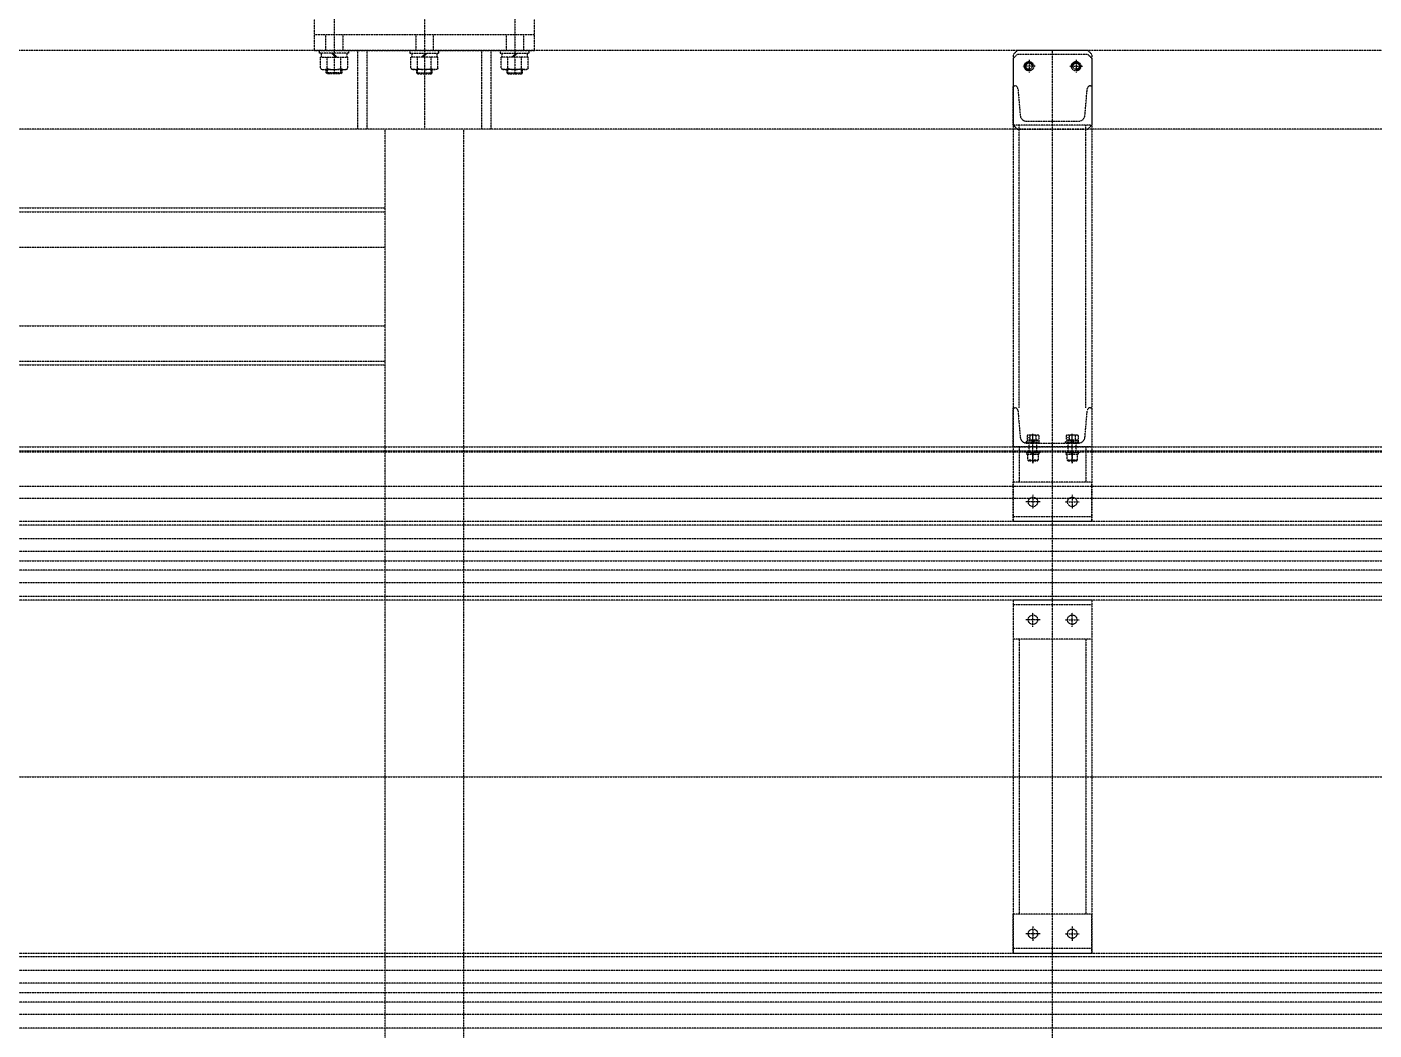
# Model space of a CAD drawing. Header units: millimetres. Extents: x -955179 to -912907, y 62798 to 154298.
# Drawn here: x -953463 to -951747, y 96322 to 97600 of the extents above; entities that cross this region are included whole.
import ezdxf

# ---------------------------------------------------------------- set-up
doc = ezdxf.new("R2010")
doc.units = ezdxf.units.MM
doc.header["$MEASUREMENT"] = 0
doc.linetypes.add('HIDDEN', pattern=[0.375, 0.25, -0.125])
doc.layers.add('CV', color=251, linetype='HIDDEN')

# ---------------------------------------------------------------- blocks, each defined once
blk = doc.blocks.new('HS_BOM', base_point=(-1429.3, 5195.7))
at = {"layer": 'CV'}
blk.add_circle((-1429.3, 5195.7), 0.25, dxfattribs=at)
blk = doc.blocks.new('A$C24162613')
at = {"layer": 'CV'}
for p, q in [((-925, 3700, -15.7), (-925, -3700, -15.7)), ((-420, -3700), (-420, 3700)), ((-415, -3700), (-415, 3700)), ((-414, -3700), (-414, 3700)), ((-370, -3700), (-370, 3700)), ((-355, -3700), (-355, 3700)), ((-275, -3700), (-275, 3700)), ((0, -3700), (0, 3700)), ((275, -3700), (275, 3700)), ((-825, 3600, -15.7), (-825, -3600, -15.7)), ((-325, 3260), (-325, -3330)), ((-320.5, 3260), (-320.5, -3330)), ((-303, 3260), (-303, -3330)), ((-287, 3260), (-287, -3330)), ((-263, 3260), (-263, -3330)), ((-247, 3260), (-247, -3330)), ((-229.5, 3260), (-229.5, -3330)), ((-225, 3260), (-225, -3330)), ((225, 3260), (225, -3330)), ((229.5, 3260), (229.5, -3330)), ((247, 3260), (247, -3330)), ((263, 3260), (263, -3330)), ((287, 3260), (287, -3330)), ((303, 3260), (303, -3330)), ((320.5, 3260), (320.5, -3330)), ((-925, -1405, 16.2), (-920, -1400, 16.2)), ((-925, -1405, 16.2), (-925, -1495, 16.2)), ((-920, -1405, 16.2), (-915, -1400, 16.2)), ((-920, -1400, 16.2), (-830, -1400, 16.2)), ((-920, -1405, 16.2), (-920, -1495, 16.2)), ((-915, -1400, 16.2), (-830, -1400, 16.2)), ((-880, -1400, 15.7), (-830, -1400, 15.7)), ((-880, -1401.9, 15.7), (-880, -1400, 15.7)), ((-842.3, -1408.8, 15.7), (-876.3, -1405.9, 15.7)), ((-830, -1400, 15.7), (-325, -1400, 15.7)), ((-830, -1400, 15.7), (-830, -1500, 15.7)), ((-830, -1400, 15.7), (-830, -1500, 15.7)), ((-825, -1405, 16.2), (-830, -1400, 16.2)), ((-825, -1495, 16.2), (-825, -1405, 16.2)), ((-470, -1400, 15.7), (-420, -1400, 15.7)), ((-470, -1401.9, 15.7), (-470, -1400, 15.7)), ((-432.3, -1408.8, 15.7), (-466.3, -1405.9, 15.7)), ((-420, -1400, 15.7), (-420, -1500, 15.7)), ((-375, -1400, 15.7), (-375, -1500, 15.7)), ((-325, -1400, 15.7), (-375, -1400, 15.7)), ((-331, -1400, 15.7), (-331, -1500, 15.7)), ((-325, -1400, 15.7), (-325, -1500, 15.7)), ((-225, -1400, 15.7), (-175, -1400, 15.7)), ((-225, -1400, 15.7), (-225, -1500, 15.7)), ((-225, -1400, 15.7), (225, -1400, 15.7)), ((-219, -1400, 15.7), (-219, -1500, 15.7)), ((-175, -1400, 15.7), (-175, -1500, 15.7)), ((175, -1400, 15.7), (175, -1500, 15.7)), ((225, -1400, 15.7), (175, -1400, 15.7)), ((219, -1400, 15.7), (219, -1500, 15.7)), ((225, -1400, 15.7), (225, -1500, 15.7)), ((-913, -1420, 16.2), (-897, -1420, 16.2)), ((-913, -1420, 16.2), (-897, -1420, 16.2)), ((-905, -1428, 16.2), (-905, -1412, 16.2)), ((-905, -1428, 16.2), (-905, -1412, 16.2)), ((-835, -1483.2, 15.7), (-835, -1416.8, 15.7)), ((-470, -1407.5, 15.7), (-830, -1407.5, 15.7)), ((-434.5, -1417.5, 15.7), (-435.1, -1418.5, 15.7)), ((-435.1, -1418.5, 15.7), (-435.1, -1431.5, 15.7)), ((-434.5, -1417.5, 15.7), (-428.6, -1417.5, 15.7)), ((-434.5, -1421.2, 15.7), (-428.6, -1421.2, 15.7)), ((-428.6, -1432.7, 15.7), (-428.6, -1417.3, 15.7)), ((-428.6, -1417.3, 15.7), (-426.6, -1417.3, 15.7)), ((-428.6, -1417.5, 15.7), (-428.6, -1432.5, 15.7)), ((-426.6, -1423, 15.7), (-428.6, -1425, 15.7)), ((-426.6, -1433.5, 15.7), (-426.6, -1416.5, 15.7)), ((-426.6, -1416.5, 15.7), (-425, -1416.5, 15.7)), ((-425, -1416.5, 15.7), (-425, -1433.5, 15.7)), ((-425, -1483.2, 15.7), (-425, -1416.8, 15.7)), ((-414, -1420, 15.7), (-425, -1420, 15.7)), ((-420, -1407.5, 15.7), (-375, -1407.5, 15.7)), ((-414, -1433.5, 15.7), (-414, -1416.5, 15.7)), ((-414, -1416.5, 15.7), (-412.4, -1416.5, 15.7)), ((-412.4, -1416.5, 15.7), (-412.4, -1433.5, 15.7)), ((-412.4, -1417.3, 15.7), (-410.4, -1417.3, 15.7)), ((-412.4, -1425, 15.7), (-410.4, -1423, 15.7)), ((-410.4, -1417.3, 15.7), (-410.4, -1432.7, 15.7)), ((-410.4, -1418.5, 15.7), (-403.2, -1418.5, 15.7)), ((-403.2, -1418.5, 15.7), (-403.2, -1431.5, 15.7)), ((-402.4, -1419.3, 15.7), (-403.2, -1418.5, 15.7)), ((-402.4, -1430.7, 15.7), (-402.4, -1419.3, 15.7)), ((-350, -1434, 15.7), (-350, -1416, 15.7)), ((-200, -1434, 15.7), (-200, -1416, 15.7)), ((-175, -1407.5, 15.7), (175, -1407.5, 15.7)), ((200, -1434, 15.7), (200, -1416, 15.7)), ((-399.4, -1425, 15.7), (-436.6, -1425, 15.7)), ((-425, -1425, 15.7), (-436.6, -1425, 15.7)), ((-435.1, -1431.5, 15.7), (-434.5, -1432.5, 15.7)), ((-434.5, -1428.8, 15.7), (-428.6, -1428.8, 15.7)), ((-434.5, -1432.5, 15.7), (-428.6, -1432.5, 15.7)), ((-426.6, -1425, 15.7), (-428.6, -1427, 15.7)), ((-426.6, -1432.7, 15.7), (-428.6, -1432.7, 15.7)), ((-425, -1433.5, 15.7), (-426.6, -1433.5, 15.7)), ((-414, -1430, 15.7), (-425, -1430, 15.7)), ((-414, -1425, 15.7), (-399.4, -1425, 15.7)), ((-412.4, -1433.5, 15.7), (-414, -1433.5, 15.7)), ((-412.4, -1427, 15.7), (-410.4, -1425, 15.7)), ((-410.4, -1432.7, 15.7), (-412.4, -1432.7, 15.7)), ((-403.2, -1431.5, 15.7), (-410.4, -1431.5, 15.7)), ((-403.2, -1431.5, 15.7), (-402.4, -1430.7, 15.7)), ((-359, -1425, 15.7), (-341, -1425, 15.7)), ((-191, -1425, 15.7), (-209, -1425, 15.7)), ((191, -1425, 15.7), (209, -1425, 15.7)), ((925, -1450, 15.7), (-925, -1450, 15.7)), ((-905, -1472, 16.2), (-905, -1488, 16.2)), ((-905, -1472, 16.2), (-905, -1488, 16.2)), ((-399.4, -1475, 15.7), (-436.6, -1475, 15.7)), ((-425, -1475, 15.7), (-436.6, -1475, 15.7)), ((-434.5, -1467.5, 15.7), (-435.1, -1468.5, 15.7)), ((-435.1, -1468.5, 15.7), (-435.1, -1481.5, 15.7)), ((-434.5, -1467.5, 15.7), (-428.6, -1467.5, 15.7)), ((-434.5, -1471.2, 15.7), (-428.6, -1471.2, 15.7)), ((-428.6, -1482.7, 15.7), (-428.6, -1467.3, 15.7)), ((-428.6, -1467.3, 15.7), (-426.6, -1467.3, 15.7)), ((-428.6, -1467.5, 15.7), (-428.6, -1482.5, 15.7)), ((-426.6, -1473, 15.7), (-428.6, -1475, 15.7)), ((-426.6, -1475, 15.7), (-428.6, -1477, 15.7)), ((-426.6, -1483.5, 15.7), (-426.6, -1466.5, 15.7)), ((-426.6, -1466.5, 15.7), (-425, -1466.5, 15.7)), ((-425, -1466.5, 15.7), (-425, -1483.5, 15.7)), ((-414, -1470, 15.7), (-425, -1470, 15.7)), ((-414, -1483.5, 15.7), (-414, -1466.5, 15.7)), ((-414, -1466.5, 15.7), (-412.4, -1466.5, 15.7)), ((-414, -1475, 15.7), (-399.4, -1475, 15.7)), ((-412.4, -1466.5, 15.7), (-412.4, -1483.5, 15.7)), ((-412.4, -1467.3, 15.7), (-410.4, -1467.3, 15.7)), ((-412.4, -1475, 15.7), (-410.4, -1473, 15.7)), ((-412.4, -1477, 15.7), (-410.4, -1475, 15.7)), ((-410.4, -1467.3, 15.7), (-410.4, -1482.7, 15.7)), ((-410.4, -1468.5, 15.7), (-403.2, -1468.5, 15.7)), ((-403.2, -1468.5, 15.7), (-403.2, -1481.5, 15.7)), ((-402.4, -1469.3, 15.7), (-403.2, -1468.5, 15.7)), ((-402.4, -1480.7, 15.7), (-402.4, -1469.3, 15.7)), ((-359, -1475, 15.7), (-341, -1475, 15.7)), ((-350, -1466, 15.7), (-350, -1484, 15.7)), ((-191, -1475, 15.7), (-209, -1475, 15.7)), ((-200, -1466, 15.7), (-200, -1484, 15.7)), ((191, -1475, 15.7), (209, -1475, 15.7)), ((200, -1466, 15.7), (200, -1484, 15.7)), ((-913, -1480, 16.2), (-897, -1480, 16.2)), ((-913, -1480, 16.2), (-897, -1480, 16.2)), ((-876.3, -1494.1, 15.7), (-842.3, -1491.2, 15.7)), ((-470, -1492.5, 15.7), (-830, -1492.5, 15.7)), ((-466.3, -1494.1, 15.7), (-432.3, -1491.2, 15.7)), ((-435.1, -1481.5, 15.7), (-434.5, -1482.5, 15.7)), ((-434.5, -1478.8, 15.7), (-428.6, -1478.8, 15.7)), ((-434.5, -1482.5, 15.7), (-428.6, -1482.5, 15.7)), ((-426.6, -1482.7, 15.7), (-428.6, -1482.7, 15.7)), ((-425, -1483.5, 15.7), (-426.6, -1483.5, 15.7)), ((-414, -1480, 15.7), (-425, -1480, 15.7)), ((-420, -1492.5, 15.7), (-375, -1492.5, 15.7)), ((-412.4, -1483.5, 15.7), (-414, -1483.5, 15.7)), ((-410.4, -1482.7, 15.7), (-412.4, -1482.7, 15.7)), ((-403.2, -1481.5, 15.7), (-410.4, -1481.5, 15.7)), ((-403.2, -1481.5, 15.7), (-402.4, -1480.7, 15.7)), ((-175, -1492.5, 15.7), (175, -1492.5, 15.7)), ((-925, -1495, 16.2), (-920, -1500, 16.2)), ((-920, -1495, 16.2), (-915, -1500, 16.2)), ((-920, -1500, 16.2), (-830, -1500, 16.2)), ((-915, -1500, 16.2), (-830, -1500, 16.2)), ((-880, -1500, 15.7), (-880, -1498.1, 15.7)), ((-830, -1500, 15.7), (-880, -1500, 15.7)), ((-830, -1500, 15.7), (-880, -1500, 15.7)), ((-825, -1495, 16.2), (-830, -1500, 16.2)), ((-830, -1500, 15.7), (-325, -1500, 15.7)), ((-470, -1500, 15.7), (-470, -1498.1, 15.7)), ((-420, -1500, 15.7), (-470, -1500, 15.7)), ((-325, -1500, 15.7), (-375, -1500, 15.7)), ((-225, -1500, 15.7), (-175, -1500, 15.7)), ((-225, -1500, 15.7), (225, -1500, 15.7)), ((225, -1500, 15.7), (175, -1500, 15.7)), ((-925, -2110), (-965, -2110)), ((-945, -2110), (-945, -2390)), ((-945, -2110), (-945, -2390)), ((-925, -2390), (-925, -2110)), ((-945, -2124), (-925, -2124)), ((-921.8, -2116.5), (-925, -2116.5)), ((-921.8, -2153.5), (-921.8, -2116.5)), ((-916.7, -2118.8), (-921.8, -2118.8)), ((-916.7, -2117.7), (-916.7, -2152.3)), ((-902, -2117.7), (-916.7, -2117.7)), ((-902, -2126.3), (-916.7, -2126.3)), ((-902, -2117.7), (-900.7, -2120)), ((-900.7, -2120), (-900.7, -2150)), ((-896.6, -2125), (-900.7, -2125)), ((-895.2, -2126.4), (-900.7, -2126.4)), ((-895.2, -2126.4), (-896.6, -2125)), ((-896.6, -2145), (-896.6, -2125)), ((-895.2, -2143.6), (-895.2, -2126.4)), ((-981.3, -2135), (-895.3, -2135)), ((-916.7, -2136.7), (-921.8, -2131.6)), ((-916.7, -2138.4), (-921.8, -2133.3)), ((-902, -2143.7), (-916.7, -2143.7)), ((-895.2, -2143.6), (-900.7, -2143.6)), ((-896.6, -2145), (-895.2, -2143.6)), ((-945, -2146), (-925, -2146)), ((-925, -2153.5), (-921.8, -2153.5)), ((-921.8, -2151.2), (-916.7, -2151.2)), ((-902, -2152.3), (-916.7, -2152.3)), ((-900.7, -2150), (-902, -2152.3)), ((-900.7, -2145), (-896.6, -2145)), ((-825, -2165), (-925, -2165)), ((-825, -2177), (-925, -2177)), ((825, -2200, 15.7), (-825, -2200, 15.7)), ((-945, -2239), (-925, -2239)), ((-921.8, -2231.5), (-925, -2231.5)), ((-921.8, -2268.5), (-921.8, -2231.5)), ((-916.7, -2233.8), (-921.8, -2233.8)), ((-916.7, -2251.7), (-921.8, -2246.6)), ((-916.7, -2232.7), (-916.7, -2267.3)), ((-902, -2232.7), (-916.7, -2232.7)), ((-902, -2241.3), (-916.7, -2241.3)), ((-902, -2232.7), (-900.7, -2235)), ((-900.7, -2235), (-900.7, -2265)), ((-896.6, -2240), (-900.7, -2240)), ((-895.2, -2241.4), (-900.7, -2241.4)), ((-895.2, -2241.4), (-896.6, -2240)), ((-896.6, -2260), (-896.6, -2240)), ((-895.2, -2258.6), (-895.2, -2241.4)), ((-1250, -2250), (-825, -2250)), ((-945, -2261), (-925, -2261)), ((-916.7, -2253.4), (-921.8, -2248.3)), ((-902, -2258.7), (-916.7, -2258.7)), ((-895.2, -2258.6), (-900.7, -2258.6)), ((-900.7, -2260), (-896.6, -2260)), ((-896.6, -2260), (-895.2, -2258.6)), ((-925, -2268.5), (-921.8, -2268.5)), ((-921.8, -2266.2), (-916.7, -2266.2)), ((-902, -2267.3), (-916.7, -2267.3)), ((-900.7, -2265), (-902, -2267.3)), ((825, -2300, 15.7), (-825, -2300, 15.7)), ((825, -2300, 15.7), (-825, -2300, 15.7)), ((-724.5, -2980), (-724.5, -2300)), ((-719.5, -2980), (-719.5, -2300)), ((-674.5, -2980), (-674.5, -2300)), ((-574.5, -2980), (-574.5, -2300)), ((-529.5, -2980), (-529.5, -2300)), ((-524.5, -2980), (-524.5, -2300)), ((-825, -2323), (-925, -2323)), ((-825, -2335), (-925, -2335)), ((-925, -2346.5), (-921.8, -2346.5)), ((-921.8, -2346.5), (-921.8, -2383.5)), ((-921.8, -2348.8), (-916.7, -2348.8)), ((-916.7, -2382.3), (-916.7, -2347.7)), ((-902, -2347.7), (-916.7, -2347.7)), ((-900.7, -2350), (-902, -2347.7)), ((-900.7, -2380), (-900.7, -2350)), ((-981.3, -2365), (-895.3, -2365)), ((-945, -2354), (-925, -2354)), ((-916.7, -2361.6), (-921.8, -2366.7)), ((-916.7, -2363.3), (-921.8, -2368.4)), ((-902, -2356.3), (-916.7, -2356.3)), ((-900.7, -2355), (-896.6, -2355)), ((-895.2, -2356.4), (-900.7, -2356.4)), ((-896.6, -2355), (-895.2, -2356.4)), ((-896.6, -2355), (-896.6, -2375)), ((-895.2, -2356.4), (-895.2, -2373.6)), ((-945, -2376), (-925, -2376)), ((-921.8, -2383.5), (-925, -2383.5)), ((-916.7, -2381.2), (-921.8, -2381.2)), ((-902, -2373.7), (-916.7, -2373.7)), ((-902, -2382.3), (-916.7, -2382.3)), ((-902, -2382.3), (-900.7, -2380)), ((-895.2, -2373.6), (-900.7, -2373.6)), ((-896.6, -2375), (-900.7, -2375)), ((-895.2, -2373.6), (-896.6, -2375)), ((-925, -2390), (-965, -2390))]:
    blk.add_line(p, q, dxfattribs=at)
for centre, radius in [((-905, -1420, 16.2), 6), ((-905, -1420, 16.2), 4), ((-350, -1425, 15.7), 6), ((-200, -1425, 15.7), 6), ((200, -1425, 15.7), 6), ((-905, -1480, 16.2), 6), ((-350, -1475, 15.7), 6), ((-200, -1475, 15.7), 6), ((200, -1475, 15.7), 6), ((-905, -1480, 16.2), 4)]:
    blk.add_circle(centre, radius, dxfattribs=at)
for centre, radius, start, end in [((-876, -1401.9, 15.7), 4, 179.9995, 264.9975), ((-466, -1401.9, 15.7), 4, 179.9995, 264.9975), ((-905, -1420, 16.2), 5, 0, 270), ((-843, -1416.8, 15.7), 8, 359.9995, 84.9975), ((-431.8, -1419.4, 15.7), 3.32, 145.591, 214.409), ((-422.1, -1425.1, 15.7), 13, 162.8014, 179.5998), ((-433, -1416.8, 15.7), 8, 359.9995, 84.9975), ((-422.1, -1424.9, 15.7), 13, 180.4002, 197.1986), ((-431.8, -1430.6, 15.7), 3.32, 145.591, 214.409), ((-905, -1480, 16.2), 5, 90, 0), ((-431.8, -1469.4, 15.7), 3.32, 145.591, 214.409), ((-422.1, -1475.1, 15.7), 13, 162.8014, 179.5998), ((-422.1, -1474.9, 15.7), 13, 180.4002, 197.1986), ((-843, -1483.2, 15.7), 8, 275.0025, 0.0005), ((-431.8, -1480.6, 15.7), 3.32, 145.591, 214.409), ((-433, -1483.2, 15.7), 8, 275.0025, 0.0005), ((-876, -1498.1, 15.7), 4, 95.0025, 180.0005), ((-466, -1498.1, 15.7), 4, 95.0025, 180.0005), ((-908.4, -2122), 7.66, 325.591, 34.409), ((-930.7, -2135.2), 30, 0.4002, 17.1986), ((-930.7, -2134.8), 30, 342.8014, 359.5998), ((-908.4, -2148), 7.66, 325.591, 34.409), ((-908.4, -2237), 7.66, 325.591, 34.409), ((-930.7, -2250.2), 30, 0.4002, 17.1986), ((-930.7, -2249.8), 30, 342.8014, 359.5998), ((-908.4, -2263), 7.66, 325.591, 34.409), ((-908.4, -2352), 7.66, 325.591, 34.409), ((-930.7, -2365.2), 30, 0.4002, 17.1986), ((-930.7, -2364.8), 30, 342.8014, 359.5998), ((-908.4, -2378), 7.66, 325.591, 34.409)]:
    blk.add_arc(centre, radius, start, end, dxfattribs=at)
at = {"layer": 'CV', "rotation": 180}
for p in [(-431.8, -1430.2, 15.7), (-431.8, -1480.2, 15.7)]:
    blk.add_blockref('HS_BOM', p, dxfattribs=at)

msp = doc.modelspace()

# ---------------------------------------------------------------- block references
at = {"layer": 'CV', "rotation": 269.9999999999999}
msp.add_blockref('A$C24162613', (-950706.7, 96645.1), dxfattribs=at)

doc.saveas('drawing.dxf')
